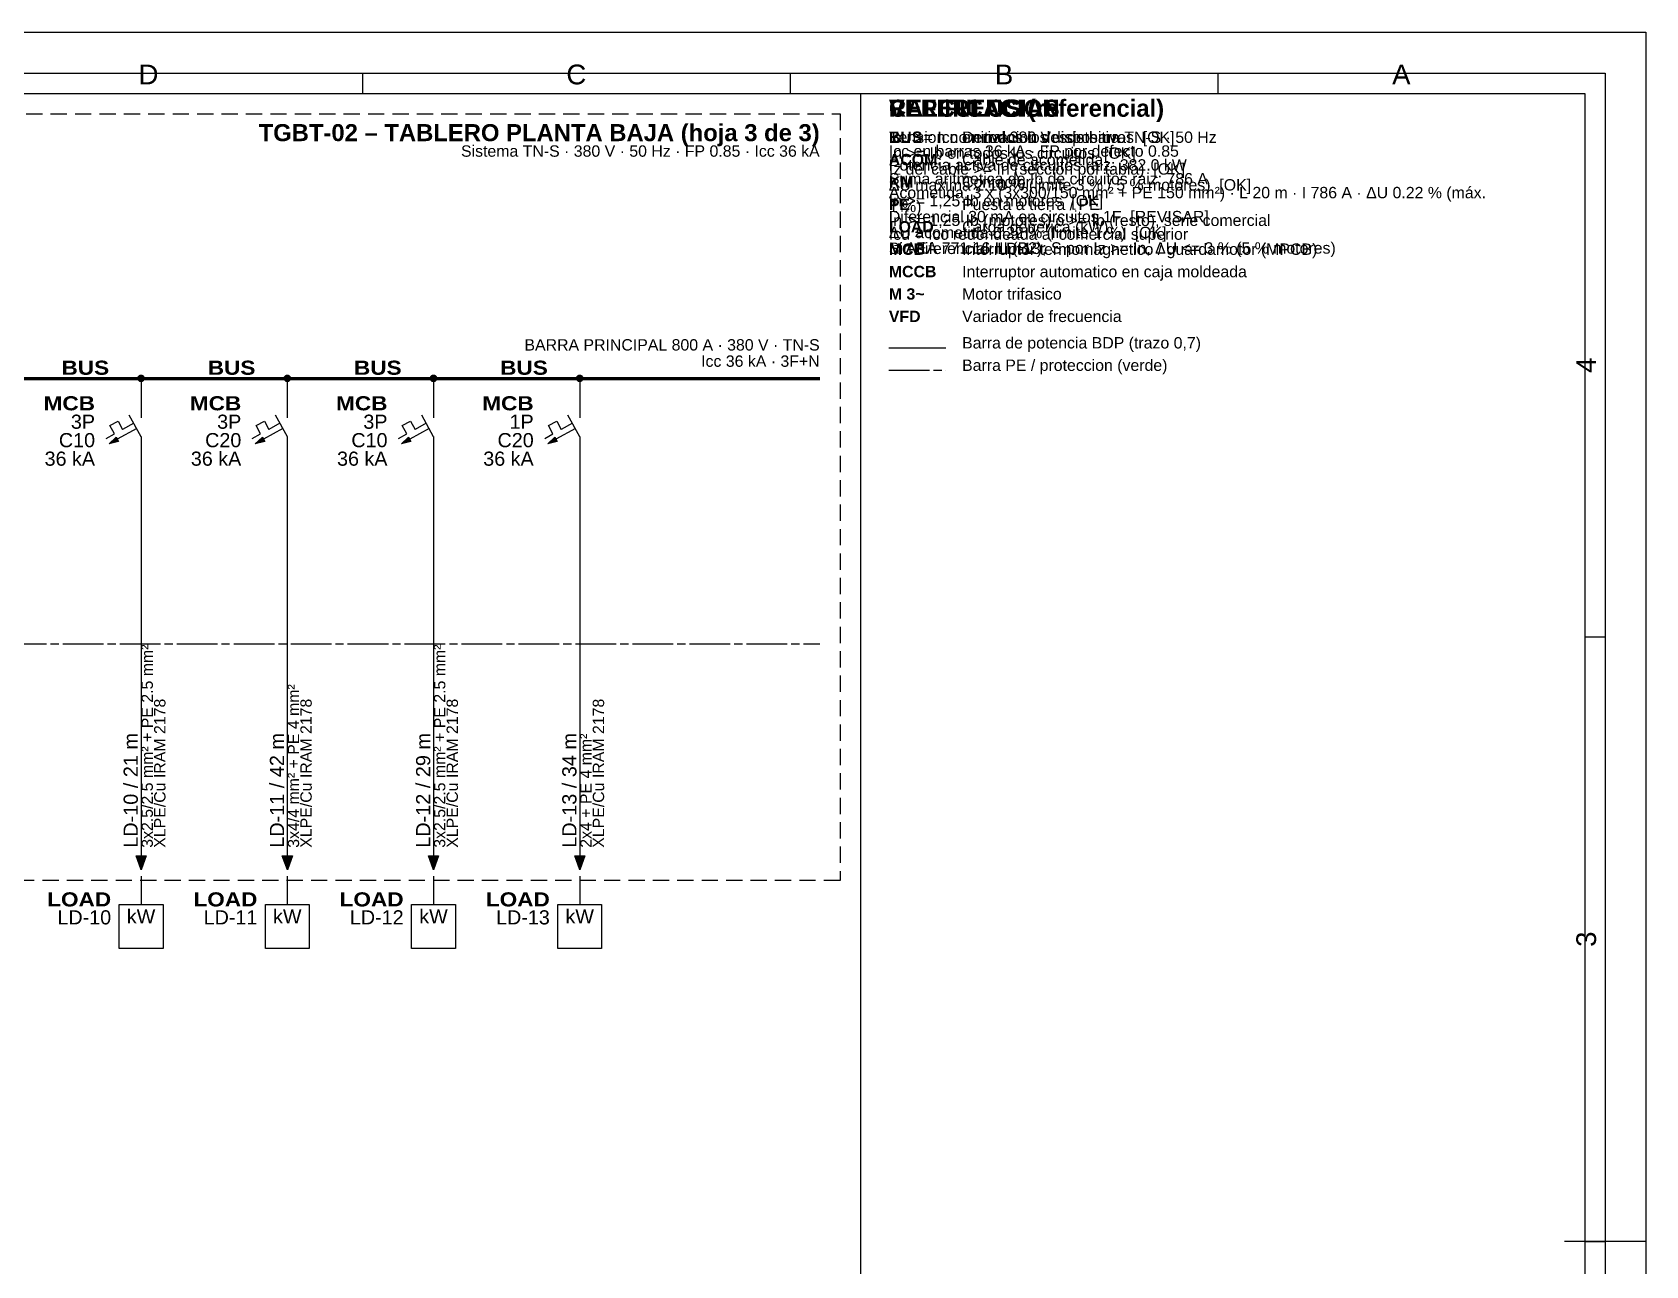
# Model space of a CAD drawing. Header units: millimetres. Extents: x 0 to 869, y 0 to 594.
# Drawn here: x 444.5 to 841, y 291.1 to 594 of the extents above; entities that cross this region are included whole.
import ezdxf
from ezdxf.enums import TextEntityAlignment as Align

# ---------------------------------------------------------------- set-up
doc = ezdxf.new("R2010")
doc.units = ezdxf.units.MM
doc.linetypes.add('SVG_DASH_1', pattern=[13.999999, 9.999999, -1, 2, -1])
doc.linetypes.add('SVG_DASH_2', pattern=[5.999999, 4, -2])
for name, color, linetype in [('291-A-LAMINA', 8, 'Continuous'), ('291-E-DIAGRAMA', 5, 'Continuous'), ('291-E-TEXTOS', 7, 'Continuous'), ('291-G-ROTULO', 7, 'Continuous')]:
    doc.layers.add(name, color=color, linetype=linetype)
doc.styles.add('ARIAL', font='arial.ttf')
doc.styles.add('ARIAL_BLACK', font='ariblk.ttf')
doc.styles.add('ARIAL_BOLD', font='arialbd.ttf')

# ---------------------------------------------------------------- blocks, each defined once
blk = doc.blocks.new('LV_BUSBAR_NODE')
at = {"layer": '291-E-DIAGRAMA', "true_color": 0x0000ff}
blk.add_hatch(color=256, dxfattribs=at).paths.add_polyline_path([(0.78, -0.78), (0.78, -0.89), (0.76, -0.99), (0.72, -1.09), (0.68, -1.18), (0.62, -1.26), (0.55, -1.34), (0.48, -1.4), (0.39, -1.46), (0.3, -1.51), (0.21, -1.54), (0.11, -1.56), (0, -1.57), (-0.11, -1.56), (-0.21, -1.54), (-0.3, -1.51), (-0.39, -1.46), (-0.48, -1.4), (-0.55, -1.34), (-0.62, -1.26), (-0.68, -1.18), (-0.72, -1.09), (-0.76, -0.99), (-0.78, -0.89), (-0.78, -0.78), (-0.78, -0.68), (-0.76, -0.58), (-0.72, -0.48), (-0.68, -0.39), (-0.62, -0.31), (-0.55, -0.23), (-0.48, -0.16), (-0.39, -0.11), (-0.3, -0.06), (-0.21, -0.03), (-0.11, -0.01), (0, 0), (0.11, -0.01), (0.21, -0.03), (0.3, -0.06), (0.39, -0.11), (0.48, -0.16), (0.55, -0.23), (0.62, -0.31), (0.68, -0.39), (0.72, -0.48), (0.76, -0.58), (0.78, -0.68), (0.78, -0.78)])
at = {"layer": '291-E-DIAGRAMA', "lineweight": 50, "true_color": 0x0000ff}
blk.add_line((-5.88, -0.78), (5.88, -0.78), dxfattribs=at)
at = {"layer": '291-E-DIAGRAMA', "lineweight": 25, "true_color": 0x0000ff}
blk.add_line((0, -0.78), (0, -5), dxfattribs=at)
blk.add_lwpolyline([(0.78, -0.78), (0.78, -0.89), (0.76, -0.99), (0.72, -1.09), (0.68, -1.18), (0.62, -1.26), (0.55, -1.34), (0.48, -1.4), (0.39, -1.46), (0.3, -1.51), (0.21, -1.54), (0.11, -1.56), (0, -1.57), (-0.11, -1.56), (-0.21, -1.54), (-0.3, -1.51), (-0.39, -1.46), (-0.48, -1.4), (-0.55, -1.34), (-0.62, -1.26), (-0.68, -1.18), (-0.72, -1.09), (-0.76, -0.99), (-0.78, -0.89), (-0.78, -0.78), (-0.78, -0.68), (-0.76, -0.58), (-0.72, -0.48), (-0.68, -0.39), (-0.62, -0.31), (-0.55, -0.23), (-0.48, -0.16), (-0.39, -0.11), (-0.3, -0.06), (-0.21, -0.03), (-0.11, -0.01), (0, 0), (0.11, -0.01), (0.21, -0.03), (0.3, -0.06), (0.39, -0.11), (0.48, -0.16), (0.55, -0.23), (0.62, -0.31), (0.68, -0.39), (0.72, -0.48), (0.76, -0.58), (0.78, -0.68), (0.78, -0.78)], close=True, dxfattribs=at)
at = {"layer": '291-E-TEXTOS', "color": 7, "style": 'ARIAL_BLACK'}
blk.add_text('BUS', height=3.47, dxfattribs=at).set_placement((-7.84, 0.1), align=Align.RIGHT)
at = {"layer": '291-E-TEXTOS', "true_color": 0x008800, "style": 'ARIAL'}
blk.add_attdef('TAG', text='', height=3.47, dxfattribs=at).set_placement((-7.84, -4.31), align=Align.RIGHT)
blk = doc.blocks.new('LV_MCB')
at = {"layer": '291-E-DIAGRAMA', "lineweight": 25, "true_color": 0x0000ff}
for p, q in [((0, 0), (0, -5.441)), ((-5.642, -6.265), (-4.525, -8.309)), ((-1.804, -6.824), (-4.525, -8.309)), ((0.02, -10.103), (-2.892, -4.853)), ((-1.069, -8.132), (-5.833, -10.735)), ((0, -10.029), (0, -32.5))]:
    blk.add_line(p, q, dxfattribs=at)
blk.add_lwpolyline([(-8.613, -10.544), (-6.569, -9.426), (-7.686, -7.382), (-5.642, -6.265)], dxfattribs=at)
blk.add_lwpolyline([(-7.877, -11.853), (-6.113, -10.221), (-5.554, -11.25), (-7.877, -11.853)], close=True, dxfattribs=at)
at = {"layer": '291-E-DIAGRAMA', "lineweight": 18, "true_color": 0x0000ff}
for points in [[(-5.554, -11.25), (-7.216, -11.25), (-7.877, -11.853)], [(-6.113, -10.221), (-5.554, -11.25), (-7.216, -11.25)]]:
    blk.add_lwpolyline(points, close=True, dxfattribs=at)
at = {"layer": '291-E-DIAGRAMA', "true_color": 0x0000ff}
for points in [[(-5.554, -11.25), (-7.216, -11.25), (-7.877, -11.853)], [(-6.113, -10.221), (-5.554, -11.25), (-7.216, -11.25)]]:
    blk.add_solid(points, dxfattribs=at)
at = {"layer": '291-E-TEXTOS', "color": 7, "style": 'ARIAL_BLACK'}
blk.add_text('MCB', height=3.47, dxfattribs=at).set_placement((-11.319, -3.632), align=Align.RIGHT)
at = {"layer": '291-E-TEXTOS', "true_color": 0x008800, "style": 'ARIAL'}
for tag, p in [('POLES', (-11.314, -8.162)), ('CURVE_RATING', (-11.304, -12.691)), ('BREAKING_CAPACITY', (-11.314, -17.235))]:
    blk.add_attdef(tag, text='', height=3.47, dxfattribs=at).set_placement(p, align=Align.RIGHT)
blk = doc.blocks.new('LV_CABLE_RUN')
at = {"layer": '291-E-DIAGRAMA', "lineweight": 25, "true_color": 0xff0000}
for p, q in [((0, 0), (0, -52.07)), ((0, -57.07), (0, -60.07))]:
    blk.add_line(p, q, dxfattribs=at)
blk.add_lwpolyline([(1.265, -52.07), (0.015, -55.511), (-1.235, -52.07), (1.265, -52.07)], close=True, dxfattribs=at)
at = {"layer": '291-E-DIAGRAMA', "lineweight": 18, "true_color": 0xff0000}
blk.add_lwpolyline([(-1.235, -52.07), (1.265, -52.07), (0.015, -55.511)], close=True, dxfattribs=at)
at = {"layer": '291-E-DIAGRAMA', "true_color": 0xff0000}
blk.add_solid([(-1.235, -52.07), (1.265, -52.07), (0.015, -55.511)], dxfattribs=at)
at = {"layer": '291-E-TEXTOS', "true_color": 0x008800, "style": 'ARIAL'}
for tag, p, height in [('CABLE_INSULATION', (6, -50.07), 2.79), ('CABLE_TAG', (-0.8, -50.07), 3.49), ('CABLE_SPEC', (2.9, -50.07), 2.79)]:
    blk.add_attdef(tag, p, '', height=height, rotation=90, dxfattribs=at)
blk = doc.blocks.new('LV_LOAD_BOX_KW')
at = {"layer": '291-E-DIAGRAMA', "lineweight": 25, "true_color": 0x0000ff}
blk.add_line((0, 0), (0, -3.922), dxfattribs=at)
blk.add_lwpolyline([(-5.392, -3.922), (5.392, -3.922), (5.392, -14.706), (-5.392, -14.706)], close=True, dxfattribs=at)
at = {"layer": '291-E-TEXTOS', "color": 7, "style": 'ARIAL_BLACK'}
blk.add_text('LOAD', height=3.47, dxfattribs=at).set_placement((-7.353, -4.412), align=Align.RIGHT)
at = {"layer": '291-E-TEXTOS', "true_color": 0x0000ff, "style": 'ARIAL'}
blk.add_text('kW', height=3.47, dxfattribs=at).set_placement((0, -8.578), align=Align.CENTER)
at = {"layer": '291-E-TEXTOS', "true_color": 0x008800, "style": 'ARIAL'}
blk.add_attdef('TAG', text='', height=3.47, dxfattribs=at).set_placement((-7.353, -8.824), align=Align.RIGHT)

msp = doc.modelspace()

# ---------------------------------------------------------------- linework, layer by layer
at = {"layer": '291-A-LAMINA'}
for p, q in [((525.62, 584), (525.62, 579)), ((630.75, 584), (630.75, 579)), ((826, 445.5), (831, 445.5)), ((841, 297), (821, 297)), ((826, 297), (831, 297))]:
    msp.add_line(p, q, dxfattribs=at)
for points in [[(0, 594), (841, 594), (841, 0), (0, 0)], [(25, 584), (831, 584), (831, 10), (25, 10)], [(30, 579), (826, 579), (826, 15), (30, 15)]]:
    msp.add_lwpolyline(points, close=True, dxfattribs=at)
at = {"layer": '291-E-DIAGRAMA', "color": 7, "lineweight": 25}
msp.add_line((648, 579), (648, 94), dxfattribs=at)
at = {"layer": '291-E-DIAGRAMA', "lineweight": 70, "true_color": 0x0000ff}
msp.add_line((40, 509), (638, 509), dxfattribs=at)
at = {"layer": '291-E-DIAGRAMA', "lineweight": 25, "true_color": 0xff0000}
for p, q in [((471.23, 472.28), (471.23, 443.78)), ((507.17, 472.28), (507.17, 443.78)), ((543.1, 472.28), (543.1, 443.78)), ((579.03, 472.28), (579.03, 443.78))]:
    msp.add_line(p, q, dxfattribs=at)
at = {"layer": '291-E-DIAGRAMA', "linetype": 'SVG_DASH_1', "lineweight": 25, "true_color": 0x139b48}
msp.add_line((46, 443.78), (638, 443.78), dxfattribs=at)
at = {"layer": '291-E-DIAGRAMA', "linetype": 'SVG_DASH_2', "lineweight": 25, "true_color": 0x808080}
msp.add_lwpolyline([(35, 574), (643, 574), (643, 385.71), (35, 385.71)], close=True, dxfattribs=at)
at = {"layer": '291-G-ROTULO'}
for p, q in [((735.87, 584), (735.87, 579)), ((655, 516.5), (669, 516.5))]:
    msp.add_line(p, q, dxfattribs=at)
at = {"layer": '291-G-ROTULO', "linetype": 'SVG_DASH_1'}
msp.add_line((655, 511), (669, 511), dxfattribs=at)

# ---------------------------------------------------------------- block references
at = {"layer": '291-E-DIAGRAMA'}
for p in [(471.23, 509.78), (507.17, 509.78), (543.1, 509.78), (579.03, 509.78)]:
    msp.add_blockref('LV_BUSBAR_NODE', p, dxfattribs=at)
for name, p, values in [('LV_MCB', (471.23, 504.78), {'POLES': '3P', 'CURVE_RATING': 'C10', 'BREAKING_CAPACITY': '36 kA'}), ('LV_MCB', (507.17, 504.78), {'POLES': '3P', 'CURVE_RATING': 'C20', 'BREAKING_CAPACITY': '36 kA'}), ('LV_MCB', (543.1, 504.78), {'POLES': '3P', 'CURVE_RATING': 'C10', 'BREAKING_CAPACITY': '36 kA'}), ('LV_MCB', (579.03, 504.78), {'POLES': '1P', 'CURVE_RATING': 'C20', 'BREAKING_CAPACITY': '36 kA'}), ('LV_CABLE_RUN', (471.23, 443.78), {'CABLE_TAG': 'LD-10 / 21 m', 'CABLE_SPEC': '3x2.5/2.5 mm² + PE 2.5 mm²', 'CABLE_INSULATION': 'XLPE/Cu IRAM 2178'}), ('LV_CABLE_RUN', (507.17, 443.78), {'CABLE_TAG': 'LD-11 / 42 m', 'CABLE_SPEC': '3x4/4 mm² + PE 4 mm²', 'CABLE_INSULATION': 'XLPE/Cu IRAM 2178'}), ('LV_CABLE_RUN', (543.1, 443.78), {'CABLE_TAG': 'LD-12 / 29 m', 'CABLE_SPEC': '3x2.5/2.5 mm² + PE 2.5 mm²', 'CABLE_INSULATION': 'XLPE/Cu IRAM 2178'}), ('LV_CABLE_RUN', (579.03, 443.78), {'CABLE_TAG': 'LD-13 / 34 m', 'CABLE_SPEC': '2x4 + PE 4 mm²', 'CABLE_INSULATION': 'XLPE/Cu IRAM 2178'}), ('LV_LOAD_BOX_KW', (471.23, 383.71), {'TAG': 'LD-10'}), ('LV_LOAD_BOX_KW', (507.17, 383.71), {'TAG': 'LD-11'}), ('LV_LOAD_BOX_KW', (543.1, 383.71), {'TAG': 'LD-12'}), ('LV_LOAD_BOX_KW', (579.03, 383.71), {'TAG': 'LD-13'})]:
    msp.add_blockref(name, p, dxfattribs=at).add_auto_attribs(values)

# ---------------------------------------------------------------- texts
at = {"layer": '291-E-TEXTOS', "color": 7, "style": 'ARIAL'}
for s, p in [('D', (473.06, 579.75)), ('C', (578.19, 579.75))]:
    msp.add_text(s, height=4.86, dxfattribs=at).set_placement(p, align=Align.BOTTOM_CENTER)
at = {"layer": '291-E-TEXTOS', "color": 7}
for s, height, style, p in [('TGBT-02 – TABLERO PLANTA BAJA (hoja 3 de 3)', 4.19, 'ARIAL_BOLD', (638, 566)), ('Sistema TN-S · 380 V · 50 Hz · FP 0.85 · Icc 36 kA', 2.79, 'ARIAL', (638, 562.6)), ('BARRA PRINCIPAL 800 A · 380 V · TN-S', 2.79, 'ARIAL', (638, 515)), ('Icc 36 kA · 3F+N', 2.79, 'ARIAL', (638, 511))]:
    msp.add_text(s, height=height, dxfattribs=dict(at, style=style)).set_placement(p, align=Align.BOTTOM_RIGHT)
at = {"layer": '291-E-TEXTOS', "color": 7, "style": 'ARIAL'}
msp.add_text('3', height=4.86, rotation=90, dxfattribs=at).set_placement((830.25, 371.25), align=Align.BOTTOM_CENTER)
at = {"layer": '291-G-ROTULO', "color": 7, "style": 'ARIAL'}
for s, p in [('B', (683.31, 579.75)), ('A', (780.94, 579.75))]:
    msp.add_text(s, height=4.86, dxfattribs=at).set_placement(p, align=Align.BOTTOM_CENTER)
at = {"layer": '291-G-ROTULO', "color": 7}
for s, height, style, p in [('VERIFICACION', 4.19, 'ARIAL_BOLD', (655, 572)), ('CALCULOS (referencial)', 4.19, 'ARIAL_BOLD', (655, 572)), ('REFERENCIAS', 4.19, 'ARIAL_BOLD', (655, 572)), ('Tension nominal 380 V · sistema TN-S · 50 Hz', 2.79, 'ARIAL', (655, 566)), ('BUS', 2.79, 'ARIAL_BOLD', (655, 566)), ('Icu >= Icc en todos los dispositivos  [OK]', 2.79, 'ARIAL', (655, 566)), ('Derivacion desde barra', 2.79, 'ARIAL', (673, 566)), ('ACOM.', 2.79, 'ARIAL_BOLD', (655, 560.5)), ('Icc en barras 36 kA · FP por defecto 0.85', 2.79, 'ARIAL', (655, 562.6)), ('In >= Ib en todos los circuitos  [OK]', 2.79, 'ARIAL', (655, 562.1)), ('Cable de acometida', 2.79, 'ARIAL', (673, 560.5)), ('Suma aritmetica de Ib de circuitos raiz: 786 A', 2.79, 'ARIAL', (655, 555.8)), ('Potencia activa de circuitos raiz: 382.0 kW', 2.79, 'ARIAL', (655, 559.2)), ('Iz del cable >= In (seccion por tabla)  [OK]', 2.79, 'ARIAL', (655, 558.2)), ('Acometida: 3 x (3x300/150 mm² + PE 150 mm²) · L 20 m · I 786 A · ΔU 0.22 % (máx.', 2.79, 'ARIAL', (655, 552.4)), ('ΔU maxima 2.10 % (limite 3 % / 5 % motores)  [OK]', 2.79, 'ARIAL', (655, 554.3)), ('KM', 2.79, 'ARIAL_BOLD', (655, 555)), ('Contactor', 2.79, 'ARIAL', (673, 555)), ('PE', 2.79, 'ARIAL_BOLD', (655, 549.5)), ('1 %)', 2.79, 'ARIAL', (655, 549)), ('In >= 1,25·Ib en motores  [OK]', 2.79, 'ARIAL', (655, 550.4)), ('Puesta a tierra / PE', 2.79, 'ARIAL', (673, 549.5)), ('LOAD', 2.79, 'ARIAL_BOLD', (655, 544)), ('Diferencial 30 mA en circuitos 1F  [REVISAR]', 2.79, 'ARIAL', (655, 546.5)), ('In >= 1,25·Ib (motores) o >= Ib (resto), serie comercial', 2.79, 'ARIAL', (655, 545.6)), ('Carga generica (kW)', 2.79, 'ARIAL', (673, 544)), ('ΔU acometida 0.22 % (limite 1 %)  [OK]', 2.79, 'ARIAL', (655, 542.6)), ('Icu = Icc redondeada al comercial superior', 2.79, 'ARIAL', (655, 542.2)), ('MCB', 2.79, 'ARIAL_BOLD', (655, 538.5)), ('Iz AEA 771.16.III (B2); S por Iz >= In, ΔU <= 3 % (5 % motores)', 2.79, 'ARIAL', (655, 538.8)), ('Interruptor termomagnetico / guardamotor (MPCB)', 2.79, 'ARIAL', (673, 538.5)), ('MCCB', 2.79, 'ARIAL_BOLD', (655, 533)), ('Interruptor automatico en caja moldeada', 2.79, 'ARIAL', (673, 533)), ('M 3~', 2.79, 'ARIAL_BOLD', (655, 527.5)), ('Motor trifasico', 2.79, 'ARIAL', (673, 527.5)), ('VFD', 2.79, 'ARIAL_BOLD', (655, 522)), ('Variador de frecuencia', 2.79, 'ARIAL', (673, 522)), ('Barra de potencia BDP (trazo 0,7)', 2.79, 'ARIAL', (673, 515.5)), ('Barra PE / proteccion (verde)', 2.79, 'ARIAL', (673, 510))]:
    msp.add_text(s, height=height, dxfattribs=dict(at, style=style)).set_placement(p, align=Align.BOTTOM_LEFT)
at = {"layer": '291-G-ROTULO', "true_color": 0xb00000, "style": 'ARIAL'}
msp.add_text('Sin diferencial: LD-13', height=2.79, dxfattribs=at).set_placement((655, 538.7), align=Align.BOTTOM_LEFT)
at = {"layer": '291-G-ROTULO', "color": 7, "style": 'ARIAL'}
msp.add_text('4', height=4.86, rotation=90, dxfattribs=at).set_placement((830.25, 512.25), align=Align.BOTTOM_CENTER)

doc.saveas('drawing.dxf')
